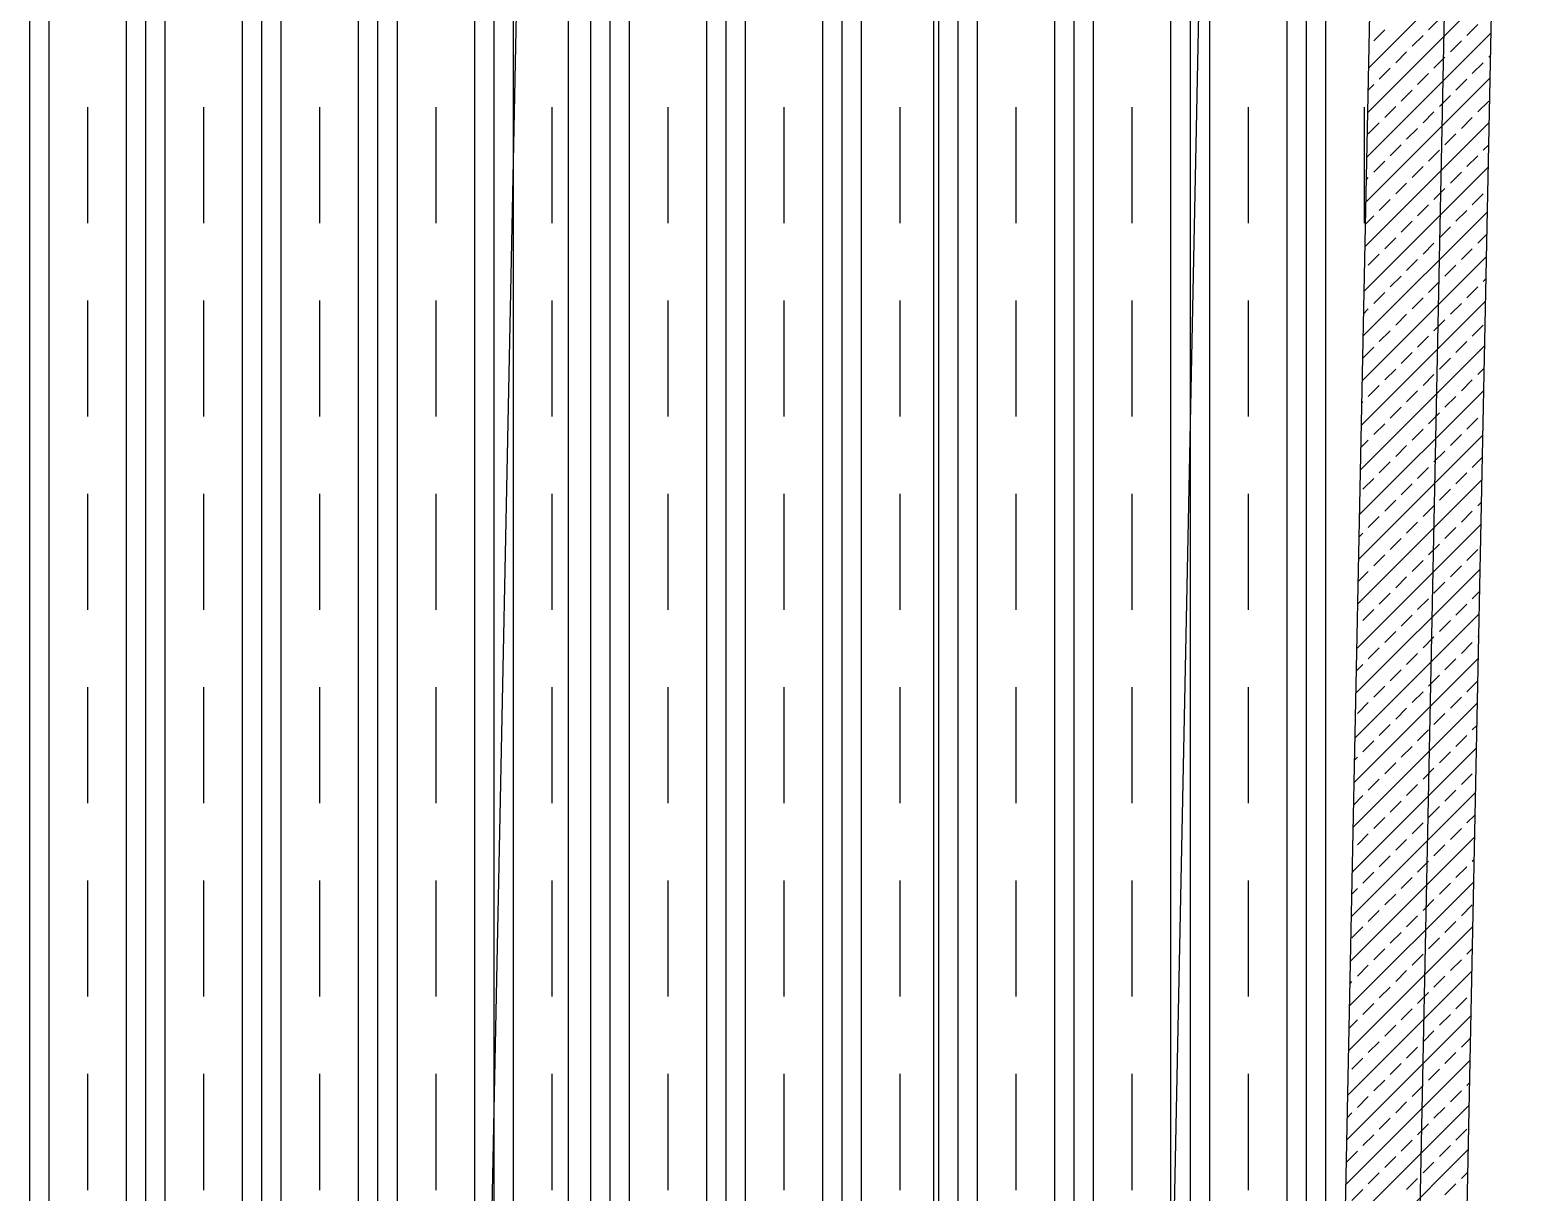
# Model space of a CAD drawing. Header units: millimetres. Extents: x 43168.9 to 43194.6, y -25545.1 to -25543.4.
# Drawn here: x 43169.8938 to 43169.955, y -25544.0884 to -25544.0407 of the extents above; entities that cross this region are included whole.
import ezdxf

# ---------------------------------------------------------------- set-up
doc = ezdxf.new("R2010")
doc.units = ezdxf.units.MM
doc.header["$LTSCALE"] = 200
doc.linetypes.add('DASHDOT', pattern=[1, 0.5, -0.25, 0, -0.25])
doc.linetypes.add('DASHDOT2', pattern=[0.5, 0.25, -0.125, 0, -0.125])
for name, color, linetype in [('aks_sgh', 5, 'DASHDOT2'), ('kolon-b.a_sgh', 6, 'Continuous'), ('olcuic_sgh', 183, 'Continuous'), ('tarama-betonarme_sgh', 223, 'Continuous'), ('tarama-zemin_sgh', 197, 'Continuous'), ('yapi-yaklasma_sgh', 41, 'DASHDOT')]:
    doc.layers.add(name, color=color, linetype=linetype)

msp = doc.modelspace()

# ---------------------------------------------------------------- linework, layer by layer
at = {"layer": 'aks_sgh'}
for p, q in [((43169.930879, -25543.740919), (43169.930879, -25544.789919)), ((43169.953621, -25543.95248), (43169.937003, -25544.765813))]:
    msp.add_line(p, q, dxfattribs=at)
at = {"layer": 'kolon-b.a_sgh'}
for p, q in [((43169.95015, -25544.218021), (43169.955036, -25543.977919)), ((43169.949935, -25543.982817), (43169.947451, -25544.104919))]:
    msp.add_line(p, q, dxfattribs=at)
at = {"layer": 'olcuic_sgh'}
for p, q in [((43169.91588, -25543.877669), (43169.91588, -25544.105169)), ((43169.943403, -25543.959088), (43169.940433, -25544.105027))]:
    msp.add_line(p, q, dxfattribs=at)
at = {"layer": 'tarama-betonarme_sgh'}
for p, q in [((43169.948726, -25544.042261), (43169.95383, -25544.037156)), ((43169.948688, -25544.044095), (43169.953793, -25544.03899)), ((43169.948947, -25544.041141), (43169.949396, -25544.040692)), ((43169.951193, -25544.040692), (43169.951642, -25544.040243)), ((43169.952764, -25544.040917), (43169.953213, -25544.040468)), ((43169.948651, -25544.045928), (43169.953756, -25544.040823)), ((43169.950519, -25544.041366), (43169.950968, -25544.040917)), ((43169.952091, -25544.04159), (43169.95254, -25544.041141)), ((43169.949845, -25544.042039), (43169.950294, -25544.04159)), ((43169.951417, -25544.042264), (43169.951866, -25544.041815)), ((43169.953662, -25544.041815), (43169.953737, -25544.04174)), ((43169.949172, -25544.042713), (43169.949621, -25544.042264)), ((43169.950744, -25544.042937), (43169.951193, -25544.042488)), ((43169.952989, -25544.042488), (43169.953438, -25544.042039)), ((43169.948614, -25544.047761), (43169.953719, -25544.042656)), ((43169.948707, -25544.043178), (43169.948947, -25544.042937)), ((43169.95007, -25544.043611), (43169.950519, -25544.043162)), ((43169.952315, -25544.043162), (43169.952764, -25544.042713)), ((43169.951642, -25544.043835), (43169.952091, -25544.043386)), ((43169.953213, -25544.04406), (43169.953662, -25544.043611)), ((43169.949396, -25544.044284), (43169.949845, -25544.043835)), ((43169.950968, -25544.044509), (43169.951417, -25544.04406)), ((43169.95254, -25544.044733), (43169.952989, -25544.044284)), ((43169.948576, -25544.049595), (43169.953681, -25544.04449)), ((43169.948723, -25544.044958), (43169.949172, -25544.044509)), ((43169.950294, -25544.045182), (43169.950744, -25544.044733)), ((43169.951866, -25544.045407), (43169.952315, -25544.044958)), ((43169.949621, -25544.045856), (43169.95007, -25544.045407)), ((43169.951193, -25544.04608), (43169.951642, -25544.045631)), ((43169.953438, -25544.045631), (43169.953663, -25544.045406)), ((43169.948947, -25544.046529), (43169.949396, -25544.04608)), ((43169.952764, -25544.046305), (43169.953213, -25544.045856)), ((43169.948539, -25544.051428), (43169.953644, -25544.046323)), ((43169.948632, -25544.046845), (43169.948723, -25544.046754)), ((43169.950519, -25544.046754), (43169.950968, -25544.046305)), ((43169.952091, -25544.046978), (43169.95254, -25544.046529)), ((43169.949845, -25544.047427), (43169.950294, -25544.046978)), ((43169.951417, -25544.047652), (43169.951866, -25544.047203)), ((43169.952989, -25544.047876), (43169.953438, -25544.047427)), ((43169.949172, -25544.048101), (43169.949621, -25544.047652)), ((43169.950744, -25544.048325), (43169.951193, -25544.047876)), ((43169.952315, -25544.04855), (43169.952764, -25544.048101)), ((43169.948502, -25544.053261), (43169.953607, -25544.048156)), ((43169.948595, -25544.048678), (43169.948947, -25544.048325)), ((43169.95007, -25544.048999), (43169.950519, -25544.04855)), ((43169.949396, -25544.049673), (43169.949845, -25544.049224)), ((43169.951642, -25544.049224), (43169.952091, -25544.048775)), ((43169.953213, -25544.049448), (43169.953588, -25544.049073)), ((43169.948723, -25544.050346), (43169.949172, -25544.049897)), ((43169.950968, -25544.049897), (43169.951417, -25544.049448)), ((43169.95254, -25544.050122), (43169.952989, -25544.049673)), ((43169.948464, -25544.055095), (43169.953569, -25544.04999)), ((43169.950294, -25544.050571), (43169.950744, -25544.050122)), ((43169.951866, -25544.050795), (43169.952315, -25544.050346)), ((43169.949621, -25544.051244), (43169.95007, -25544.050795)), ((43169.951193, -25544.051469), (43169.951642, -25544.05102)), ((43169.953438, -25544.05102), (43169.953551, -25544.050906)), ((43169.948947, -25544.051918), (43169.949396, -25544.051469)), ((43169.950519, -25544.052142), (43169.950968, -25544.051693)), ((43169.952764, -25544.051693), (43169.953213, -25544.051244)), ((43169.948427, -25544.056928), (43169.953532, -25544.051823)), ((43169.94852, -25544.052345), (43169.948723, -25544.052142)), ((43169.949845, -25544.052816), (43169.950294, -25544.052367)), ((43169.952091, -25544.052367), (43169.95254, -25544.051918)), ((43169.951417, -25544.05304), (43169.951866, -25544.052591)), ((43169.952989, -25544.053265), (43169.953438, -25544.052816)), ((43169.949172, -25544.053489), (43169.949621, -25544.05304)), ((43169.950744, -25544.053714), (43169.951193, -25544.053265)), ((43169.952315, -25544.053938), (43169.952764, -25544.053489)), ((43169.94839, -25544.058761), (43169.953495, -25544.053657)), ((43169.948498, -25544.054163), (43169.948947, -25544.053714)), ((43169.95007, -25544.054387), (43169.950519, -25544.053938)), ((43169.951642, -25544.054612), (43169.952091, -25544.054163)), ((43169.949396, -25544.055061), (43169.949845, -25544.054612)), ((43169.950968, -25544.055285), (43169.951417, -25544.054836)), ((43169.953213, -25544.054836), (43169.953476, -25544.054573)), ((43169.948723, -25544.055734), (43169.949172, -25544.055285)), ((43169.95254, -25544.05551), (43169.952989, -25544.055061)), ((43169.948352, -25544.060595), (43169.953457, -25544.05549)), ((43169.948446, -25544.056011), (43169.948498, -25544.055959)), ((43169.950294, -25544.055959), (43169.950744, -25544.05551)), ((43169.951866, -25544.056183), (43169.952315, -25544.055734)), ((43169.949621, -25544.056632), (43169.95007, -25544.056183)), ((43169.951193, -25544.056857), (43169.951642, -25544.056408)), ((43169.952764, -25544.057081), (43169.953213, -25544.056632)), ((43169.953438, -25544.056408), (43169.953439, -25544.056407)), ((43169.948947, -25544.057306), (43169.949396, -25544.056857)), ((43169.950519, -25544.05753), (43169.950968, -25544.057081)), ((43169.948315, -25544.062428), (43169.95342, -25544.057323)), ((43169.948408, -25544.057845), (43169.948723, -25544.05753)), ((43169.949845, -25544.058204), (43169.950294, -25544.057755)), ((43169.952091, -25544.057755), (43169.95254, -25544.057306)), ((43169.949172, -25544.058877), (43169.949621, -25544.058428)), ((43169.951417, -25544.058428), (43169.951866, -25544.057979)), ((43169.952989, -25544.058653), (43169.953401, -25544.05824)), ((43169.948498, -25544.059551), (43169.948947, -25544.059102)), ((43169.950744, -25544.059102), (43169.951193, -25544.058653)), ((43169.952315, -25544.059326), (43169.952764, -25544.058877)), ((43169.948278, -25544.064262), (43169.953383, -25544.059157)), ((43169.95007, -25544.059775), (43169.950519, -25544.059326)), ((43169.951642, -25544.06), (43169.952091, -25544.059551)), ((43169.949396, -25544.060449), (43169.949845, -25544.06)), ((43169.950968, -25544.060673), (43169.951417, -25544.060224)), ((43169.953213, -25544.060224), (43169.953364, -25544.060073)), ((43169.948723, -25544.061122), (43169.949172, -25544.060673)), ((43169.950294, -25544.061347), (43169.950744, -25544.060898)), ((43169.95254, -25544.060898), (43169.952989, -25544.060449)), ((43169.948241, -25544.066095), (43169.953345, -25544.06099)), ((43169.948334, -25544.061511), (43169.948498, -25544.061347)), ((43169.949621, -25544.06202), (43169.95007, -25544.061571)), ((43169.951866, -25544.061571), (43169.952315, -25544.061122)), ((43169.951193, -25544.062245), (43169.951642, -25544.061796)), ((43169.952764, -25544.062469), (43169.953213, -25544.06202)), ((43169.948947, -25544.062694), (43169.949396, -25544.062245)), ((43169.950519, -25544.062918), (43169.950968, -25544.062469)), ((43169.952091, -25544.063143), (43169.95254, -25544.062694)), ((43169.948203, -25544.067928), (43169.953308, -25544.062823)), ((43169.948297, -25544.063345), (43169.948723, -25544.062918)), ((43169.949845, -25544.063592), (43169.950294, -25544.063143)), ((43169.951417, -25544.063816), (43169.951866, -25544.063367)), ((43169.949172, -25544.064265), (43169.949621, -25544.063816)), ((43169.952989, -25544.064041), (43169.95329, -25544.06374)), ((43169.948498, -25544.064939), (43169.948947, -25544.06449)), ((43169.950744, -25544.06449), (43169.951193, -25544.064041)), ((43169.952315, -25544.064714), (43169.952764, -25544.064265)), ((43169.948166, -25544.069762), (43169.953271, -25544.064657)), ((43169.948259, -25544.065178), (43169.948274, -25544.065163)), ((43169.95007, -25544.065163), (43169.950519, -25544.064714)), ((43169.951642, -25544.065388), (43169.952091, -25544.064939)), ((43169.949396, -25544.065837), (43169.949845, -25544.065388)), ((43169.950968, -25544.066062), (43169.951417, -25544.065612)), ((43169.95254, -25544.066286), (43169.952989, -25544.065837)), ((43169.953213, -25544.065612), (43169.953252, -25544.065573)), ((43169.948723, -25544.066511), (43169.949172, -25544.066062)), ((43169.950294, -25544.066735), (43169.950744, -25544.066286)), ((43169.948129, -25544.071595), (43169.953234, -25544.06649)), ((43169.948222, -25544.067012), (43169.948498, -25544.066735)), ((43169.949621, -25544.067409), (43169.95007, -25544.06696)), ((43169.951866, -25544.06696), (43169.952315, -25544.066511)), ((43169.948947, -25544.068082), (43169.949396, -25544.067633)), ((43169.951193, -25544.067633), (43169.951642, -25544.067184)), ((43169.952764, -25544.067858), (43169.953213, -25544.067409)), ((43169.948091, -25544.073428), (43169.953196, -25544.068323)), ((43169.948274, -25544.068756), (43169.948723, -25544.068307)), ((43169.950519, -25544.068307), (43169.950968, -25544.067858)), ((43169.952091, -25544.068531), (43169.95254, -25544.068082)), ((43169.949845, -25544.06898), (43169.950294, -25544.068531)), ((43169.951417, -25544.069205), (43169.951866, -25544.068756)), ((43169.949172, -25544.069654), (43169.949621, -25544.069205)), ((43169.950744, -25544.069878), (43169.951193, -25544.069429)), ((43169.952989, -25544.069429), (43169.953178, -25544.06924)), ((43169.948054, -25544.075262), (43169.953159, -25544.070157)), ((43169.948498, -25544.070327), (43169.948947, -25544.069878)), ((43169.95007, -25544.070552), (43169.950519, -25544.070103)), ((43169.952315, -25544.070103), (43169.952764, -25544.069654)), ((43169.948147, -25544.070678), (43169.948274, -25544.070552)), ((43169.951642, -25544.070776), (43169.952091, -25544.070327)), ((43169.949396, -25544.071225), (43169.949845, -25544.070776)), ((43169.950968, -25544.07145), (43169.951417, -25544.071001)), ((43169.95254, -25544.071674), (43169.952989, -25544.071225)), ((43169.948017, -25544.077095), (43169.953122, -25544.07199)), ((43169.948723, -25544.071899), (43169.949172, -25544.07145)), ((43169.950294, -25544.072123), (43169.950744, -25544.071674)), ((43169.951866, -25544.072348), (43169.952315, -25544.071899)), ((43169.94811, -25544.072512), (43169.948498, -25544.072123)), ((43169.949621, -25544.072797), (43169.95007, -25544.072348)), ((43169.951193, -25544.073021), (43169.951642, -25544.072572)), ((43169.948947, -25544.07347), (43169.949396, -25544.073021)), ((43169.952764, -25544.073246), (43169.953103, -25544.072907)), ((43169.947979, -25544.078928), (43169.953084, -25544.073823)), ((43169.948274, -25544.074144), (43169.948723, -25544.073695)), ((43169.950519, -25544.073695), (43169.950968, -25544.073246)), ((43169.952091, -25544.073919), (43169.95254, -25544.07347)), ((43169.949845, -25544.074368), (43169.950294, -25544.073919)), ((43169.951417, -25544.074593), (43169.951866, -25544.074144)), ((43169.949172, -25544.075042), (43169.949621, -25544.074593)), ((43169.950744, -25544.075266), (43169.951193, -25544.074817)), ((43169.952315, -25544.075491), (43169.952764, -25544.075042)), ((43169.952989, -25544.074817), (43169.953066, -25544.07474)), ((43169.947942, -25544.080762), (43169.953047, -25544.075657)), ((43169.948498, -25544.075715), (43169.948947, -25544.075266)), ((43169.95007, -25544.07594), (43169.950519, -25544.075491)), ((43169.948035, -25544.076178), (43169.948274, -25544.07594)), ((43169.949396, -25544.076613), (43169.949845, -25544.076164)), ((43169.951642, -25544.076164), (43169.952091, -25544.075715)), ((43169.948723, -25544.077287), (43169.949172, -25544.076838)), ((43169.950968, -25544.076838), (43169.951417, -25544.076389)), ((43169.95254, -25544.077062), (43169.952989, -25544.076613)), ((43169.947905, -25544.082595), (43169.95301, -25544.07749)), ((43169.948049, -25544.07796), (43169.948498, -25544.077511)), ((43169.950294, -25544.077511), (43169.950744, -25544.077062)), ((43169.951866, -25544.077736), (43169.952315, -25544.077287)), ((43169.949621, -25544.078185), (43169.95007, -25544.077736)), ((43169.951193, -25544.078409), (43169.951642, -25544.07796)), ((43169.948947, -25544.078858), (43169.949396, -25544.078409)), ((43169.950519, -25544.079083), (43169.950968, -25544.078634)), ((43169.952764, -25544.078634), (43169.952991, -25544.078407)), ((43169.947868, -25544.084428), (43169.952972, -25544.079324)), ((43169.948274, -25544.079532), (43169.948723, -25544.079083)), ((43169.949845, -25544.079756), (43169.950294, -25544.079307)), ((43169.952091, -25544.079307), (43169.95254, -25544.078858)), ((43169.947961, -25544.079845), (43169.948049, -25544.079756)), ((43169.951417, -25544.079981), (43169.951866, -25544.079532)), ((43169.949172, -25544.08043), (43169.949621, -25544.079981)), ((43169.950744, -25544.080654), (43169.951193, -25544.080205)), ((43169.952315, -25544.080879), (43169.952764, -25544.08043)), ((43169.94783, -25544.086262), (43169.952935, -25544.081157)), ((43169.948498, -25544.081103), (43169.948947, -25544.080654)), ((43169.95007, -25544.081328), (43169.950519, -25544.080879)), ((43169.951642, -25544.081552), (43169.952091, -25544.081103)), ((43169.947923, -25544.081678), (43169.948274, -25544.081328)), ((43169.949396, -25544.082001), (43169.949845, -25544.081552)), ((43169.950968, -25544.082226), (43169.951417, -25544.081777)), ((43169.948723, -25544.082675), (43169.949172, -25544.082226)), ((43169.95254, -25544.08245), (43169.952916, -25544.082074)), ((43169.947793, -25544.088095), (43169.952898, -25544.08299)), ((43169.948049, -25544.083348), (43169.948498, -25544.082899)), ((43169.950294, -25544.082899), (43169.950744, -25544.08245)), ((43169.951866, -25544.083124), (43169.952315, -25544.082675)), ((43169.949621, -25544.083573), (43169.95007, -25544.083124)), ((43169.951193, -25544.083798), (43169.951642, -25544.083348)), ((43169.948947, -25544.084247), (43169.949396, -25544.083798)), ((43169.950519, -25544.084471), (43169.950968, -25544.084022)), ((43169.952091, -25544.084696), (43169.95254, -25544.084247)), ((43169.952764, -25544.084022), (43169.952879, -25544.083907)), ((43169.947756, -25544.089929), (43169.95286, -25544.084824)), ((43169.948274, -25544.08492), (43169.948723, -25544.084471)), ((43169.949845, -25544.085145), (43169.950294, -25544.084696)), ((43169.947849, -25544.085345), (43169.948049, -25544.085145)), ((43169.949172, -25544.085818), (43169.949621, -25544.085369)), ((43169.951417, -25544.085369), (43169.951866, -25544.08492)), ((43169.948498, -25544.086492), (43169.948947, -25544.086043)), ((43169.950744, -25544.086043), (43169.951193, -25544.085594)), ((43169.952315, -25544.086267), (43169.952764, -25544.085818)), ((43169.947718, -25544.091762), (43169.952823, -25544.086657)), ((43169.95007, -25544.086716), (43169.950519, -25544.086267)), ((43169.951642, -25544.086941), (43169.952091, -25544.086492)), ((43169.947825, -25544.087165), (43169.948274, -25544.086716)), ((43169.949396, -25544.08739), (43169.949845, -25544.086941)), ((43169.950968, -25544.087614), (43169.951417, -25544.087165)), ((43169.948723, -25544.088063), (43169.949172, -25544.087614)), ((43169.950294, -25544.088288), (43169.950744, -25544.087839)), ((43169.95254, -25544.087839), (43169.952805, -25544.087574)), ((43169.948049, -25544.088737), (43169.948498, -25544.088288)), ((43169.951866, -25544.088512), (43169.952315, -25544.088063))]:
    msp.add_line(p, q, dxfattribs=at)
at = {"layer": 'tarama-zemin_sgh'}
for p, q in [((43169.893794, -25544.104919), (43169.893794, -25543.877919)), ((43169.894587, -25544.104919), (43169.894587, -25543.877919)), ((43169.897762, -25544.104919), (43169.897762, -25543.877919)), ((43169.898556, -25544.104919), (43169.898556, -25543.877919)), ((43169.89935, -25544.104919), (43169.89935, -25543.877919)), ((43169.902525, -25544.104919), (43169.902525, -25543.877919)), ((43169.903319, -25544.104919), (43169.903319, -25543.877919)), ((43169.904112, -25544.104919), (43169.904112, -25543.877919)), ((43169.907287, -25544.104919), (43169.907287, -25543.877919)), ((43169.908081, -25544.104919), (43169.908081, -25543.877919)), ((43169.908875, -25544.104919), (43169.908875, -25543.877919)), ((43169.91205, -25544.104919), (43169.91205, -25543.877919)), ((43169.912844, -25544.104919), (43169.912844, -25543.877919)), ((43169.913637, -25544.104919), (43169.913637, -25543.877919)), ((43169.916812, -25544.104919), (43169.916812, -25543.877919)), ((43169.917606, -25544.104919), (43169.917606, -25543.877919)), ((43169.9184, -25544.104919), (43169.9184, -25543.877919)), ((43169.921575, -25544.104919), (43169.921575, -25543.877919)), ((43169.922369, -25544.104919), (43169.922369, -25543.877919)), ((43169.923162, -25544.104919), (43169.923162, -25543.877919)), ((43169.926337, -25544.104919), (43169.926337, -25543.877919)), ((43169.927131, -25544.104919), (43169.927131, -25543.877919)), ((43169.927925, -25544.104919), (43169.927925, -25543.95948)), ((43169.9311, -25544.104919), (43169.9311, -25543.95948)), ((43169.931894, -25544.104919), (43169.931894, -25543.95948)), ((43169.932687, -25544.104919), (43169.932687, -25543.95948)), ((43169.935862, -25544.104919), (43169.935862, -25543.95948)), ((43169.936656, -25544.104919), (43169.936656, -25543.95948)), ((43169.93745, -25544.104919), (43169.93745, -25543.95948)), ((43169.940625, -25544.104919), (43169.940625, -25543.95948)), ((43169.941419, -25544.104919), (43169.941419, -25543.95948)), ((43169.942212, -25544.104919), (43169.942212, -25543.95948)), ((43169.945387, -25544.104919), (43169.945387, -25543.95948)), ((43169.946181, -25544.104919), (43169.946181, -25543.95948)), ((43169.946975, -25544.104919), (43169.946975, -25543.95948)), ((43169.896175, -25544.048625), (43169.896175, -25544.043863)), ((43169.900937, -25544.048625), (43169.900937, -25544.043863)), ((43169.9057, -25544.048625), (43169.9057, -25544.043863)), ((43169.910462, -25544.048625), (43169.910462, -25544.043863)), ((43169.915225, -25544.048625), (43169.915225, -25544.043863)), ((43169.919987, -25544.048625), (43169.919987, -25544.043863)), ((43169.92475, -25544.048625), (43169.92475, -25544.043863)), ((43169.929512, -25544.048625), (43169.929512, -25544.043863)), ((43169.934275, -25544.048625), (43169.934275, -25544.043863)), ((43169.939037, -25544.048625), (43169.939037, -25544.043863)), ((43169.9438, -25544.048625), (43169.9438, -25544.043863)), ((43169.948562, -25544.048625), (43169.948562, -25544.043863)), ((43169.896175, -25544.056563), (43169.896175, -25544.0518)), ((43169.900937, -25544.056563), (43169.900937, -25544.0518)), ((43169.9057, -25544.056563), (43169.9057, -25544.0518)), ((43169.910462, -25544.056563), (43169.910462, -25544.0518)), ((43169.915225, -25544.056563), (43169.915225, -25544.0518)), ((43169.919987, -25544.056563), (43169.919987, -25544.0518)), ((43169.92475, -25544.056563), (43169.92475, -25544.0518)), ((43169.929512, -25544.056563), (43169.929512, -25544.0518)), ((43169.934275, -25544.056563), (43169.934275, -25544.0518)), ((43169.939037, -25544.056563), (43169.939037, -25544.0518)), ((43169.9438, -25544.056563), (43169.9438, -25544.0518)), ((43169.896175, -25544.0645), (43169.896175, -25544.059738)), ((43169.900937, -25544.0645), (43169.900937, -25544.059738)), ((43169.9057, -25544.0645), (43169.9057, -25544.059738)), ((43169.910462, -25544.0645), (43169.910462, -25544.059738)), ((43169.915225, -25544.0645), (43169.915225, -25544.059738)), ((43169.919987, -25544.0645), (43169.919987, -25544.059738)), ((43169.92475, -25544.0645), (43169.92475, -25544.059738)), ((43169.929512, -25544.0645), (43169.929512, -25544.059738)), ((43169.934275, -25544.0645), (43169.934275, -25544.059738)), ((43169.939037, -25544.0645), (43169.939037, -25544.059738)), ((43169.9438, -25544.0645), (43169.9438, -25544.059738)), ((43169.896175, -25544.072438), (43169.896175, -25544.067675)), ((43169.900937, -25544.072438), (43169.900937, -25544.067675)), ((43169.9057, -25544.072438), (43169.9057, -25544.067675)), ((43169.910462, -25544.072438), (43169.910462, -25544.067675)), ((43169.915225, -25544.072438), (43169.915225, -25544.067675)), ((43169.919987, -25544.072438), (43169.919987, -25544.067675)), ((43169.92475, -25544.072438), (43169.92475, -25544.067675)), ((43169.929512, -25544.072438), (43169.929512, -25544.067675)), ((43169.934275, -25544.072438), (43169.934275, -25544.067675)), ((43169.939037, -25544.072438), (43169.939037, -25544.067675)), ((43169.9438, -25544.072438), (43169.9438, -25544.067675)), ((43169.896175, -25544.080375), (43169.896175, -25544.075613)), ((43169.900937, -25544.080375), (43169.900937, -25544.075613)), ((43169.9057, -25544.080375), (43169.9057, -25544.075613)), ((43169.910462, -25544.080375), (43169.910462, -25544.075613)), ((43169.915225, -25544.080375), (43169.915225, -25544.075613)), ((43169.919987, -25544.080375), (43169.919987, -25544.075613)), ((43169.92475, -25544.080375), (43169.92475, -25544.075613)), ((43169.929512, -25544.080375), (43169.929512, -25544.075613)), ((43169.934275, -25544.080375), (43169.934275, -25544.075613)), ((43169.939037, -25544.080375), (43169.939037, -25544.075613)), ((43169.9438, -25544.080375), (43169.9438, -25544.075613)), ((43169.896175, -25544.088313), (43169.896175, -25544.08355)), ((43169.900937, -25544.088313), (43169.900937, -25544.08355)), ((43169.9057, -25544.088313), (43169.9057, -25544.08355)), ((43169.910462, -25544.088313), (43169.910462, -25544.08355)), ((43169.915225, -25544.088313), (43169.915225, -25544.08355)), ((43169.919987, -25544.088313), (43169.919987, -25544.08355)), ((43169.92475, -25544.088313), (43169.92475, -25544.08355)), ((43169.929512, -25544.088313), (43169.929512, -25544.08355)), ((43169.934275, -25544.088313), (43169.934275, -25544.08355)), ((43169.939037, -25544.088313), (43169.939037, -25544.08355)), ((43169.9438, -25544.088313), (43169.9438, -25544.08355))]:
    msp.add_line(p, q, dxfattribs=at)
at = {"layer": 'yapi-yaklasma_sgh'}
msp.add_line((43169.917772, -25543.843067), (43169.91256, -25544.098423), dxfattribs=at)

doc.saveas('drawing.dxf')
